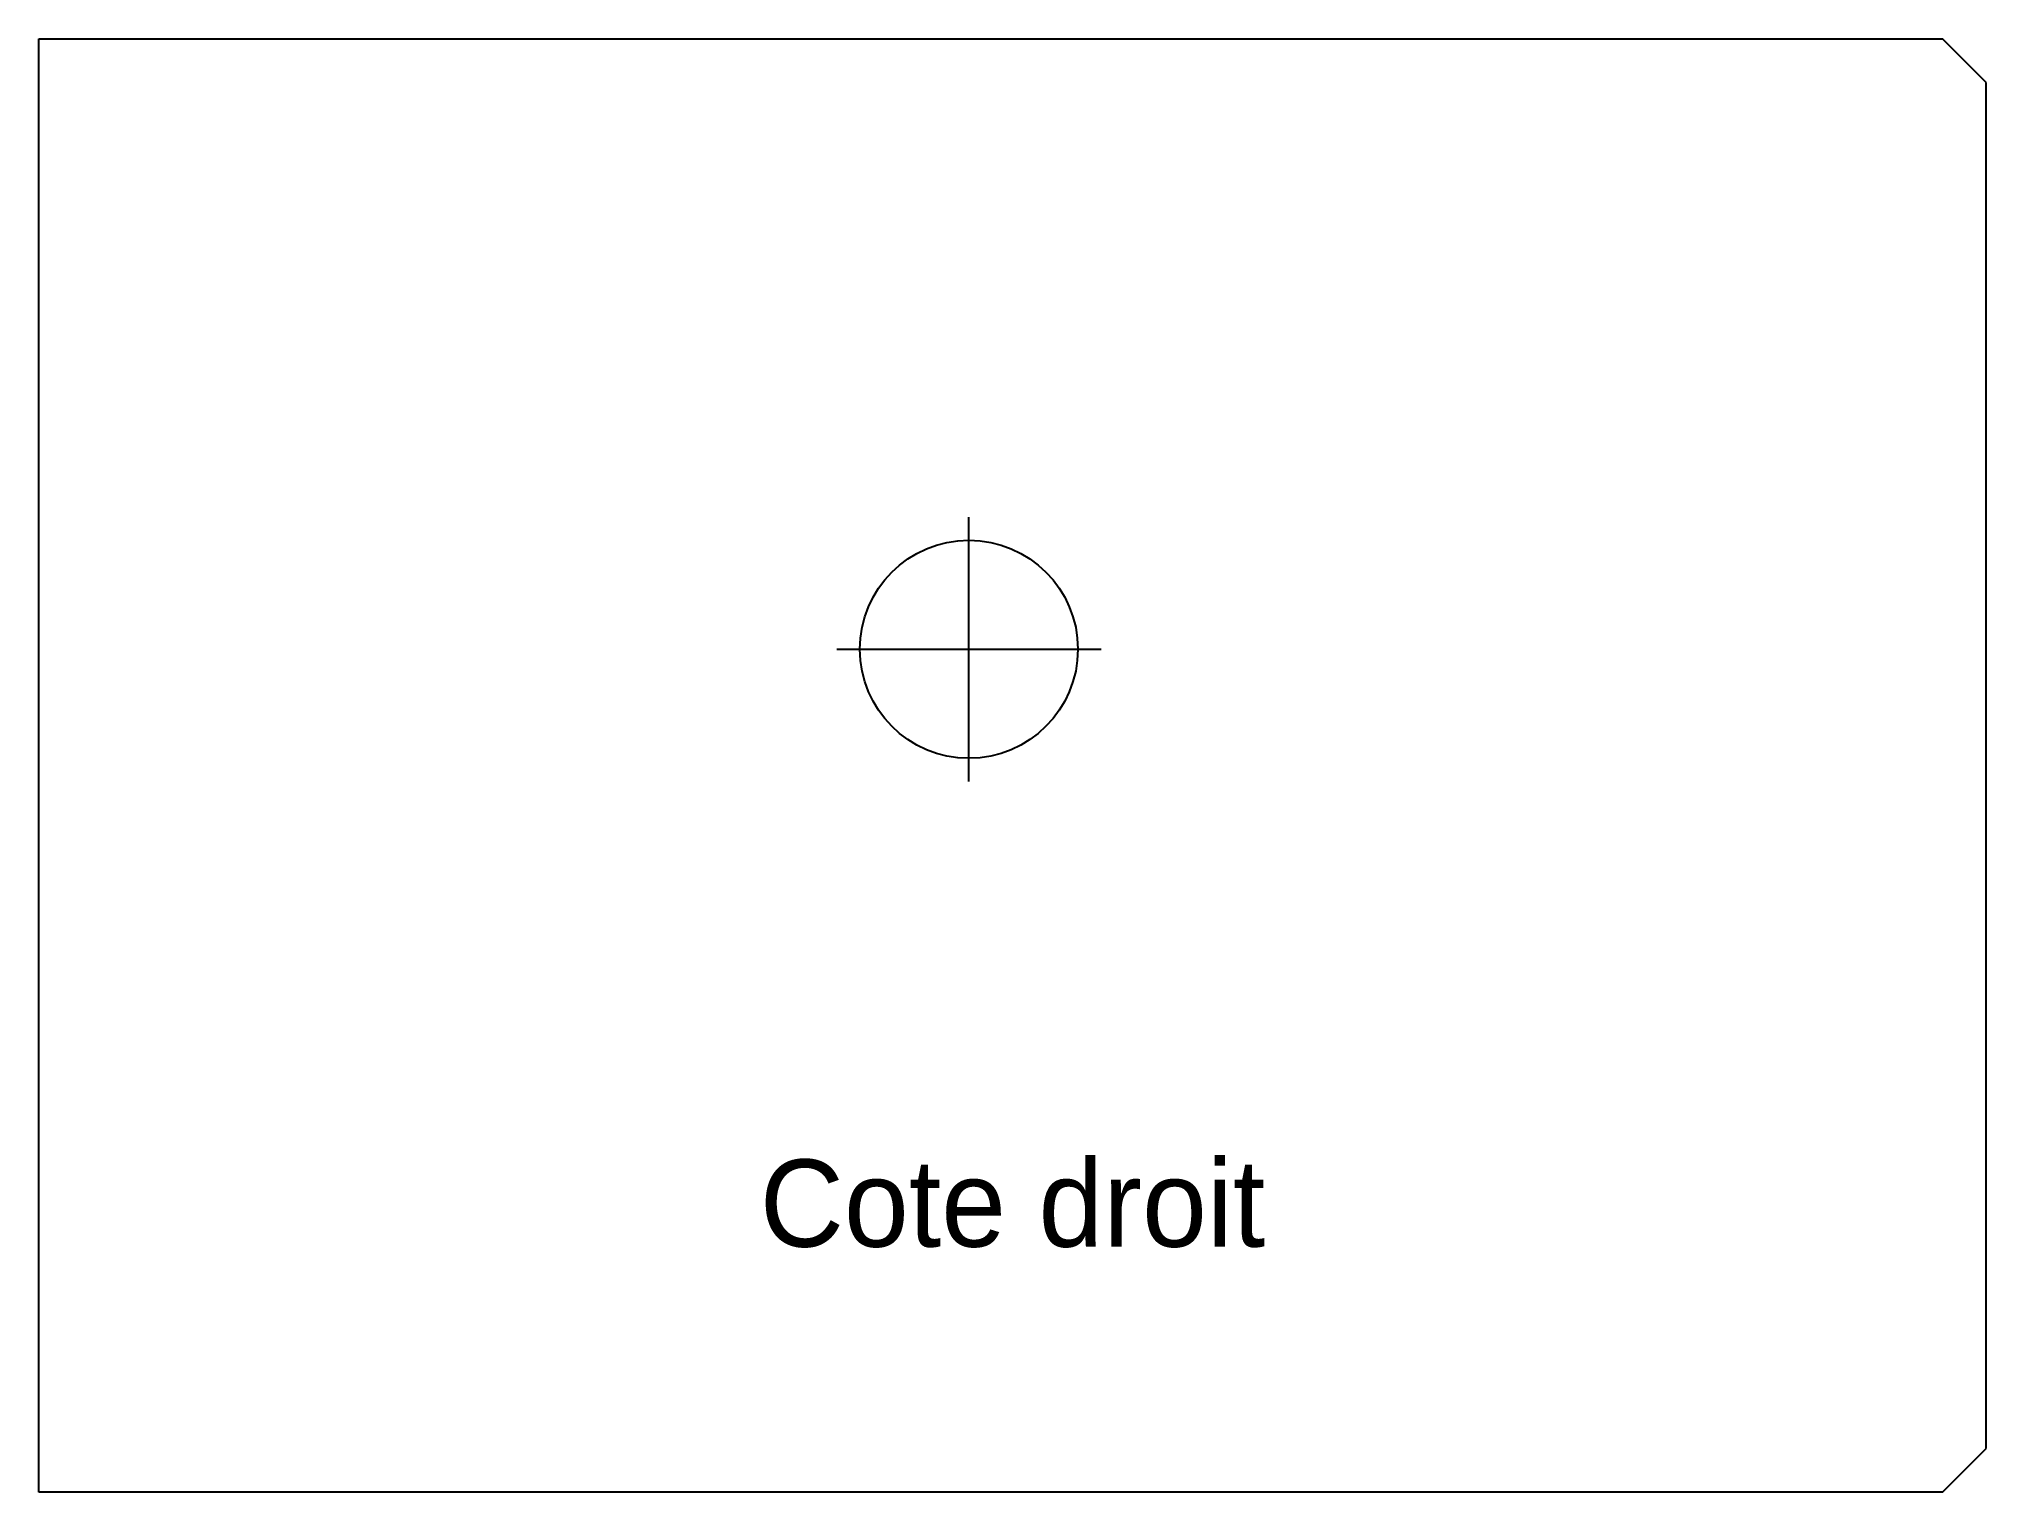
# Model space of a CAD drawing. Header units: millimetres. Extents: x 0 to 67, y 0 to 50.
import ezdxf
from ezdxf.enums import TextEntityAlignment as Align

# ---------------------------------------------------------------- set-up
doc = ezdxf.new("R2010")
doc.units = ezdxf.units.MM
doc.layers.add('COTE_DROIT', color=1, linetype='CONTINUOUS')
doc.layers.add('GRAVURE', color=2, linetype='CONTINUOUS')

msp = doc.modelspace()

# ---------------------------------------------------------------- linework, layer by layer
at = {"layer": 'COTE_DROIT'}
for p, q in [((0, 0), (0, 50)), ((0, 50), (65.5, 50)), ((67, 48.5), (65.5, 50)), ((67, 1.5), (67, 48.5)), ((65.5, 0), (67, 1.5)), ((65.5, 0), (0, 0))]:
    msp.add_line(p, q, dxfattribs=at)
msp.add_circle((32, 29), 3.75, dxfattribs=at)
at = {"layer": 'GRAVURE'}
for p, q in [((32, 24.45), (32, 33.55)), ((27.45, 29), (36.55, 29))]:
    msp.add_line(p, q, dxfattribs=at)

# ---------------------------------------------------------------- texts
msp.add_text('Cote droit', height=3, dxfattribs=at).set_placement((33.5, 10), align=Align.MIDDLE)

doc.saveas('drawing.dxf')
